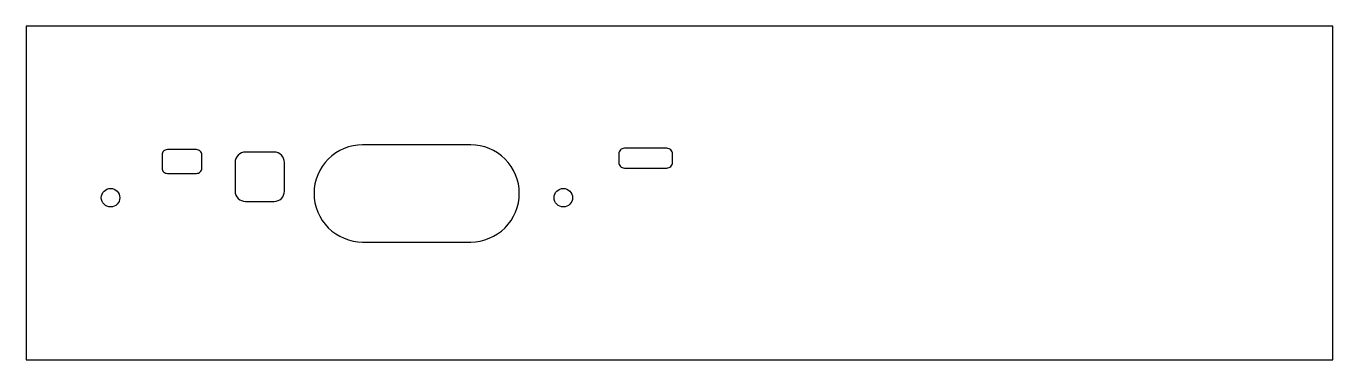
# Model space of a CAD drawing. Header units: millimetres. Extents: x 2750 to 3004, y 1735 to 1800.
import ezdxf

# ---------------------------------------------------------------- set-up
doc = ezdxf.new("R2010")
doc.units = ezdxf.units.MM
doc.layers.add('Milling', color=140, linetype='Continuous')
doc.layers.add('Panel', color=100, linetype='Continuous')

msp = doc.modelspace()

# ---------------------------------------------------------------- linework, layer by layer
at = {"layer": 'Milling'}
for points in [[(2777.45, 1771.36), (2783.11, 1771.36, 0.414214), (2784.14, 1772.39), (2784.14, 1774.96, 0.414214), (2783.11, 1775.99), (2777.45, 1775.99, 0.414214), (2776.42, 1774.96), (2776.42, 1772.39, 0.414214)], [(2792.64, 1765.91), (2798.19, 1765.91, 0.414214), (2800.21, 1767.93), (2800.21, 1773.49, 0.414214), (2798.19, 1775.51), (2792.64, 1775.51, 0.414214), (2790.62, 1773.49), (2790.62, 1767.93, 0.414214)], [(2805.96, 1767.47), (2805.96, 1767.47, 0.414214), (2815.41, 1758.02), (2836.41, 1758.02, 0.414214), (2845.86, 1767.47), (2845.86, 1767.47, 0.414214), (2836.41, 1776.92), (2815.41, 1776.92, 0.414214)], [(2875.64, 1773.5), (2875.64, 1775.15, 0.414214), (2874.54, 1776.25), (2866.29, 1776.25, 0.414214), (2865.19, 1775.15), (2865.19, 1773.5, 0.414214), (2866.29, 1772.4), (2874.54, 1772.4, 0.414214)]]:
    msp.add_lwpolyline(points, format="xyb", close=True, dxfattribs=at)
for centre in [(2766.41, 1766.63), (2854.41, 1766.63)]:
    msp.add_circle(centre, 1.8, dxfattribs=at)
at = {"layer": 'Panel'}
msp.add_lwpolyline([(2750, 1735.1), (3004, 1735.1), (3004, 1800), (2750, 1800)], close=True, dxfattribs=at)

doc.saveas('drawing.dxf')
